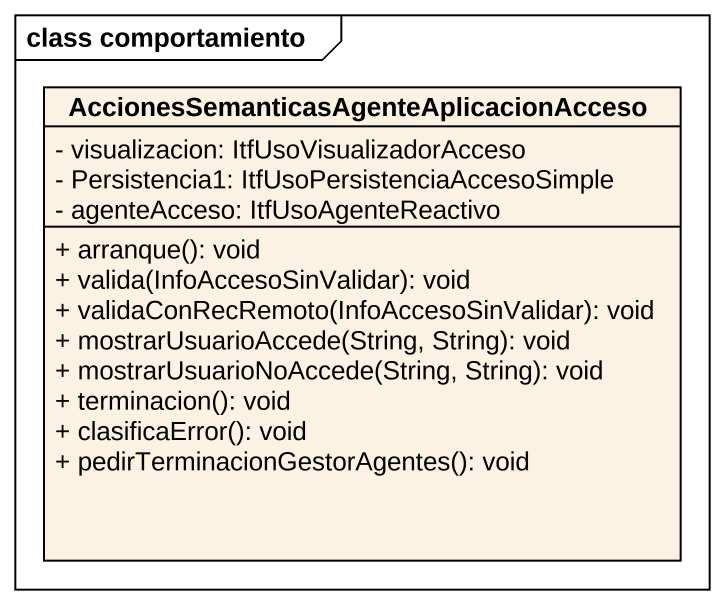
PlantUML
@startuml
mainframe class comportamiento
hide circle
hide empty members
skinparam classAttributeIconSize 0
class "AccionesSemanticasAgenteAplicacionAcceso" as AccionesSemanticasAgenteApli {
  - visualizacion: ItfUsoVisualizadorAcceso
  - Persistencia1: ItfUsoPersistenciaAccesoSimple
  - agenteAcceso: ItfUsoAgenteReactivo
  + arranque(): void
  + valida(InfoAccesoSinValidar): void
  + validaConRecRemoto(InfoAccesoSinValidar): void
  + mostrarUsuarioAccede(String, String): void
  + mostrarUsuarioNoAccede(String, String): void
  + terminacion(): void
  + clasificaError(): void
  + pedirTerminacionGestorAgentes(): void
}
@enduml
